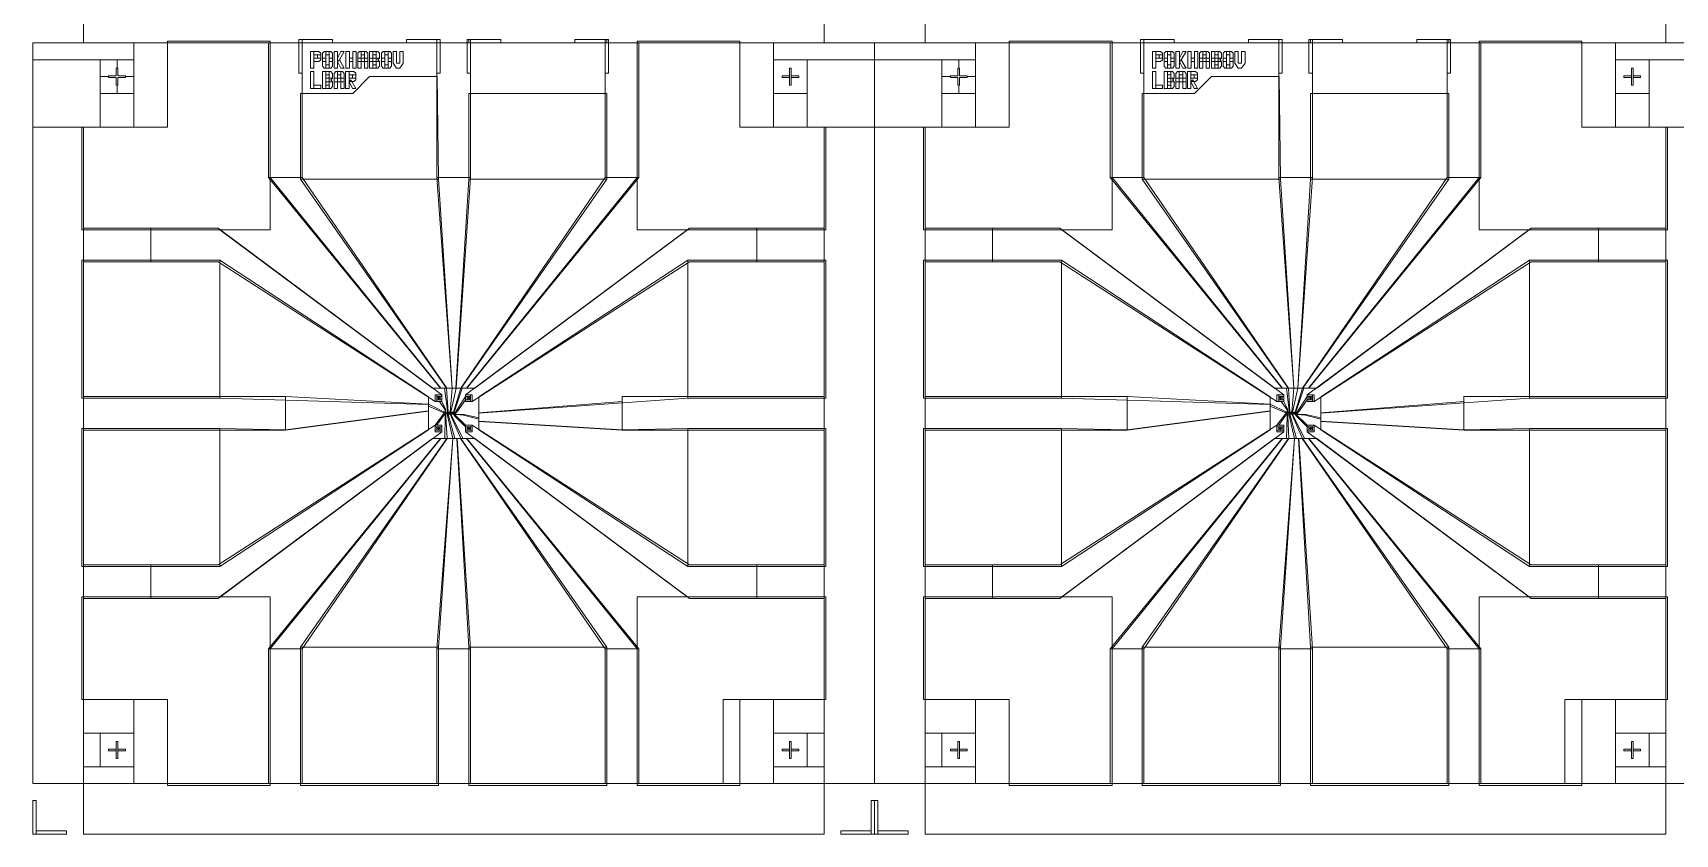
# Model space of a CAD drawing. Header units: millimetres. Extents: x -11355 to -1355, y 1102 to 18602.
# Drawn here: x -11355 to -6478, y 1102 to 3482 of the extents above; entities that cross this region are included whole.
import ezdxf

# ---------------------------------------------------------------- set-up
doc = ezdxf.new("R2010")
doc.units = ezdxf.units.MM
doc.header["$MEASUREMENT"] = 0
doc.layers.add('Etching', color=7, linetype='Continuous')
doc.layers.add('Ohmic', color=7, linetype='Continuous')
doc.layers.add('Mark', color=7, linetype='Continuous', plot=False)

msp = doc.modelspace()

# ---------------------------------------------------------------- linework, layer by layer
at = {"layer": 'Etching', "color": 242, "lineweight": 9}
for points in [[(-11205, 3451.5), (-9005, 3451.5), (-9005, 3601.5), (-11205, 3601.5), (-11205, 3451.5)], [(-8705, 3451.5), (-6505, 3451.5), (-6505, 3601.5), (-8705, 3601.5), (-8705, 3451.5)], [(-11355, 3401.5), (-11055, 3401.5), (-11055, 3451.5), (-11355, 3451.5), (-11355, 3401.5)], [(-11055, 3201.5), (-10955, 3201.5), (-10955, 3451.5), (-11055, 3451.5), (-11055, 3201.5)], [(-10655, 3051.5), (-10555, 3051.5), (-10555, 3451.5), (-10655, 3451.5), (-10655, 3051.5)], [(-10155, 3051.5), (-10055, 3051.5), (-10055, 3451.5), (-10155, 3451.5), (-10155, 3051.5)], [(-9655, 3051.5), (-9555, 3051.5), (-9555, 3451.5), (-9655, 3451.5), (-9655, 3051.5)], [(-9255, 3201.5), (-9155, 3201.5), (-9155, 3451.5), (-9255, 3451.5), (-9255, 3201.5)], [(-9155, 3401.5), (-8855, 3401.5), (-8855, 3451.5), (-9155, 3451.5), (-9155, 3401.5)], [(-8855, 3401.5), (-8555, 3401.5), (-8555, 3451.5), (-8855, 3451.5), (-8855, 3401.5)], [(-8555, 3201.5), (-8455, 3201.5), (-8455, 3451.5), (-8555, 3451.5), (-8555, 3201.5)], [(-8155, 3051.5), (-8055, 3051.5), (-8055, 3451.5), (-8155, 3451.5), (-8155, 3051.5)], [(-7655, 3051.5), (-7555, 3051.5), (-7555, 3451.5), (-7655, 3451.5), (-7655, 3051.5)], [(-7155, 3051.5), (-7055, 3051.5), (-7055, 3451.5), (-7155, 3451.5), (-7155, 3051.5)], [(-6755, 3201.5), (-6655, 3201.5), (-6655, 3451.5), (-6755, 3451.5), (-6755, 3201.5)], [(-6655, 3401.5), (-6355, 3401.5), (-6355, 3451.5), (-6655, 3451.5), (-6655, 3401.5)], [(-11355, 3201.5), (-11155, 3201.5), (-11155, 3401.5), (-11355, 3401.5), (-11355, 3201.5)], [(-9055, 3201.5), (-8855, 3201.5), (-8855, 3401.5), (-9055, 3401.5), (-9055, 3201.5)], [(-8855, 3201.5), (-8655, 3201.5), (-8655, 3401.5), (-8855, 3401.5), (-8855, 3201.5)], [(-6555, 3201.5), (-6355, 3201.5), (-6355, 3401.5), (-6555, 3401.5), (-6555, 3201.5)], [(-11155, 3201.5), (-11055, 3201.5), (-11055, 3301.5), (-11155, 3301.5), (-11155, 3201.5)], [(-9155, 3201.5), (-9055, 3201.5), (-9055, 3301.5), (-9155, 3301.5), (-9155, 3201.5)], [(-8655, 3201.5), (-8555, 3201.5), (-8555, 3301.5), (-8655, 3301.5), (-8655, 3201.5)], [(-6655, 3201.5), (-6555, 3201.5), (-6555, 3301.5), (-6655, 3301.5), (-6655, 3201.5)], [(-11355, 1251.5), (-11205, 1251.5), (-11205, 3201.5), (-11355, 3201.5), (-11355, 1251.5)], [(-9005, 1251.5), (-8855, 1251.5), (-8855, 3201.5), (-9005, 3201.5), (-9005, 1251.5)], [(-8855, 1251.5), (-8705, 1251.5), (-8705, 3201.5), (-8855, 3201.5), (-8855, 1251.5)], [(-6505, 1251.5), (-6355, 1251.5), (-6355, 3201.5), (-6505, 3201.5), (-6505, 1251.5)], [(-10144.303, 2426.332), (-10655, 3051.5), (-10555, 3051.5), (-10125.63, 2426.5), (-10144.303, 2426.332)], [(-10109.998, 2426.501), (-10155, 3051.5), (-10055, 3051.5), (-10098, 2426.501), (-10109.998, 2426.501)], [(-10065.697, 2426.332), (-9555, 3051.5), (-9655, 3051.5), (-10084.37, 2426.5), (-10065.697, 2426.332)], [(-7644.303, 2426.332), (-8155, 3051.5), (-8055, 3051.5), (-7625.63, 2426.5), (-7644.303, 2426.332)], [(-7609.998, 2426.501), (-7655, 3051.5), (-7555, 3051.5), (-7598, 2426.501), (-7609.998, 2426.501)], [(-7565.697, 2426.332), (-7055, 3051.5), (-7155, 3051.5), (-7584.37, 2426.5), (-7565.697, 2426.332)], [(-11205, 2801.5), (-11005, 2801.5), (-11005, 2901.5), (-11205, 2901.5), (-11205, 2801.5)], [(-10805, 2901.5), (-11005, 2901.5), (-11005, 2801.5), (-10805, 2801.5), (-10160, 2386.5), (-10160, 2406.5), (-10140, 2406.5), (-10805, 2901.5)], [(-9405, 2901.5), (-9205, 2901.5), (-9205, 2801.5), (-9405, 2801.5), (-10050, 2386.5), (-10050, 2406.5), (-10070, 2406.5), (-9405, 2901.5)], [(-9205, 2801.5), (-9005, 2801.5), (-9005, 2901.5), (-9205, 2901.5), (-9205, 2801.5)], [(-8705, 2801.5), (-8505, 2801.5), (-8505, 2901.5), (-8705, 2901.5), (-8705, 2801.5)], [(-8305, 2901.5), (-8505, 2901.5), (-8505, 2801.5), (-8305, 2801.5), (-7660, 2386.5), (-7660, 2406.5), (-7640, 2406.5), (-8305, 2901.5)], [(-6905, 2901.5), (-6705, 2901.5), (-6705, 2801.5), (-6905, 2801.5), (-7550, 2386.5), (-7550, 2406.5), (-7570, 2406.5), (-6905, 2901.5)], [(-6705, 2801.5), (-6505, 2801.5), (-6505, 2901.5), (-6705, 2901.5), (-6705, 2801.5)], [(-11205, 2301.5), (-10605, 2301.5), (-10605, 2401.5), (-11205, 2401.5), (-11205, 2301.5)], [(-10180, 2378.487), (-10180, 2357.929), (-10605, 2301.5), (-10605, 2401.5), (-10180, 2378.487)], [(-10160, 2386.5), (-10155, 2386.5), (-10155, 2406.5), (-10160, 2406.5), (-10160, 2386.5)], [(-10155, 2401.5), (-10140, 2401.5), (-10140, 2406.5), (-10155, 2406.5), (-10155, 2401.5)], [(-10155, 2386.5), (-10140, 2386.5), (-10140, 2391.5), (-10155, 2391.5), (-10155, 2386.5)], [(-10145, 2391.5), (-10140, 2391.5), (-10140, 2401.5), (-10145, 2401.5), (-10145, 2391.5)], [(-10125.957, 2352.997), (-10121.957, 2352.997), (-10121.957, 2354.997), (-10126, 2426.612), (-10132, 2426.442), (-10123.959, 2359.497), (-10123.959, 2354.997), (-10125.957, 2352.997)], [(-10109.998, 2426.501), (-10097.999, 2426.501), (-10114, 2354.999), (-10116.001, 2354.999), (-10109.998, 2426.501)], [(-10106, 2354.999), (-10103.998, 2354.999), (-10080, 2426.46), (-10084.37, 2426.5), (-10106, 2354.999)], [(-10070, 2391.5), (-10096, 2354.999), (-10100, 2354.999), (-10070, 2401.5), (-10070, 2391.5)], [(-10070, 2401.5), (-10055, 2401.5), (-10055, 2406.5), (-10070, 2406.5), (-10070, 2401.5)], [(-10070, 2391.5), (-10065, 2391.5), (-10065, 2401.5), (-10070, 2401.5), (-10070, 2391.5)], [(-10070, 2386.5), (-10055, 2386.5), (-10055, 2391.5), (-10070, 2391.5), (-10070, 2386.5)], [(-10055, 2386.5), (-10050, 2386.5), (-10050, 2406.5), (-10055, 2406.5), (-10055, 2386.5)], [(-9605, 2301.5), (-9005, 2301.5), (-9005, 2401.5), (-9605, 2401.5), (-9605, 2301.5)], [(-8705, 2301.5), (-8105, 2301.5), (-8105, 2401.5), (-8705, 2401.5), (-8705, 2301.5)], [(-7680, 2378.487), (-7680, 2357.929), (-8105, 2301.5), (-8105, 2401.5), (-7680, 2378.487)], [(-7660, 2386.5), (-7655, 2386.5), (-7655, 2406.5), (-7660, 2406.5), (-7660, 2386.5)], [(-7655, 2401.5), (-7640, 2401.5), (-7640, 2406.5), (-7655, 2406.5), (-7655, 2401.5)], [(-7655, 2386.5), (-7640, 2386.5), (-7640, 2391.5), (-7655, 2391.5), (-7655, 2386.5)], [(-7645, 2391.5), (-7640, 2391.5), (-7640, 2401.5), (-7645, 2401.5), (-7645, 2391.5)], [(-7625.957, 2352.997), (-7621.957, 2352.997), (-7621.957, 2354.997), (-7626, 2426.612), (-7632, 2426.442), (-7623.959, 2359.497), (-7623.959, 2354.997), (-7625.957, 2352.997)], [(-7609.998, 2426.501), (-7598, 2426.501), (-7614, 2354.999), (-7616.001, 2354.999), (-7609.998, 2426.501)], [(-7606, 2354.999), (-7603.998, 2354.999), (-7580, 2426.46), (-7584.37, 2426.5), (-7606, 2354.999)], [(-7570, 2391.5), (-7596, 2354.999), (-7600, 2354.999), (-7570, 2401.5), (-7570, 2391.5)], [(-7570, 2401.5), (-7555, 2401.5), (-7555, 2406.5), (-7570, 2406.5), (-7570, 2401.5)], [(-7570, 2391.5), (-7565, 2391.5), (-7565, 2401.5), (-7570, 2401.5), (-7570, 2391.5)], [(-7570, 2386.5), (-7555, 2386.5), (-7555, 2391.5), (-7570, 2391.5), (-7570, 2386.5)], [(-7555, 2386.5), (-7550, 2386.5), (-7550, 2406.5), (-7555, 2406.5), (-7555, 2386.5)], [(-7105, 2301.5), (-6505, 2301.5), (-6505, 2401.5), (-7105, 2401.5), (-7105, 2301.5)], [(-10180, 2372.58), (-10134, 2353), (-10131.998, 2355), (-10180, 2378.487), (-10180, 2372.58)], [(-10155.027, 2316.5), (-10160, 2316.5), (-10134, 2350.999), (-10132.001, 2348.999), (-10155.027, 2316.5)], [(-10140, 2386.5), (-10147.5, 2386.5), (-10130, 2361.465), (-10128, 2361.465), (-10140, 2386.5)], [(-10134, 2353), (-10132, 2353), (-10131.998, 2355), (-10134, 2353)], [(-10134, 2350.999), (-10132, 2350.999), (-10132.001, 2348.999), (-10134, 2350.999)], [(-10131.605, 2276.561), (-10124.63, 2276.5), (-10128, 2341.5), (-10130, 2341.5), (-10131.605, 2276.561)], [(-10130, 2355), (-10128, 2355), (-10128, 2361.465), (-10130, 2361.465), (-10130, 2355)], [(-10128, 2355), (-10130, 2354.999), (-10130, 2353), (-10128, 2353), (-10128, 2355)], [(-10130, 2349), (-10128, 2349), (-10128, 2351), (-10130, 2351), (-10130, 2349)], [(-10130, 2344.5), (-10128, 2344.5), (-10128, 2349), (-10130, 2349), (-10130, 2344.5)], [(-10130, 2341.5), (-10128, 2341.5), (-10128, 2344.5), (-10130, 2344.5), (-10130, 2341.5)], [(-10126, 2351), (-10122, 2351), (-10122, 2349), (-10102, 2276.501), (-10108, 2276.501), (-10124.002, 2344.5), (-10124.002, 2349), (-10126, 2351)], [(-10120, 2353), (-10118, 2353), (-10118.003, 2354.999), (-10120, 2353)], [(-10120, 2351), (-10118, 2351), (-10118, 2349), (-10118.003, 2349), (-10120, 2351)], [(-10118.003, 2353), (-10114, 2353), (-10114, 2354.999), (-10118.003, 2354.999), (-10118.003, 2353)], [(-10118.003, 2349), (-10114, 2349), (-10114, 2350.999), (-10118.003, 2350.999), (-10118.003, 2349)], [(-10116.001, 2349), (-10084.37, 2276.5), (-10078, 2276.563), (-10113.999, 2349), (-10116.001, 2349)], [(-10109.998, 2354.999), (-10104, 2354.999), (-10104.001, 2353), (-10111.998, 2353), (-10109.998, 2354.999)], [(-10111.998, 2351), (-10109.998, 2351), (-10109.998, 2349), (-10110, 2349), (-10111.998, 2351)], [(-10110, 2351), (-10104, 2351), (-10104, 2349), (-10110, 2349), (-10110, 2351)], [(-10070, 2311.5), (-10104.001, 2344.5), (-10105.997, 2349), (-10103.997, 2349), (-10070, 2316.5), (-10070, 2311.5)], [(-10102, 2353), (-10100, 2353), (-10096, 2354.999), (-10100, 2354.999), (-10102, 2353)], [(-10097.334, 2349), (-10098, 2348), (-10102, 2351), (-10100, 2351), (-10097.334, 2349)], [(-10076, 2346), (-10098, 2348), (-10097.334, 2349), (-10074, 2348), (-10076, 2346)], [(-10030.001, 2333.615), (-10076, 2346), (-10074, 2348), (-10030.001, 2338.5), (-10030.001, 2333.615)], [(-10030.001, 2353), (-10030, 2326.681), (-9605, 2301.5), (-9605, 2386.121), (-10030.001, 2353)], [(-7680, 2372.58), (-7634, 2353), (-7631.998, 2355), (-7680, 2378.487), (-7680, 2372.58)], [(-7655.027, 2316.5), (-7660, 2316.5), (-7634, 2350.999), (-7632.001, 2348.999), (-7655.027, 2316.5)], [(-7640, 2386.5), (-7647.5, 2386.5), (-7630, 2361.465), (-7628, 2361.465), (-7640, 2386.5)], [(-7634, 2353), (-7632, 2353), (-7631.998, 2355), (-7634, 2353)], [(-7634, 2350.999), (-7632, 2350.999), (-7632.001, 2348.999), (-7634, 2350.999)], [(-7631.605, 2276.561), (-7624.63, 2276.5), (-7628, 2341.5), (-7630, 2341.5), (-7631.605, 2276.561)], [(-7630, 2355), (-7628, 2355), (-7628, 2361.465), (-7630, 2361.465), (-7630, 2355)], [(-7628, 2355), (-7630, 2354.999), (-7630, 2353), (-7628, 2353), (-7628, 2355)], [(-7630, 2349), (-7628, 2349), (-7628, 2351), (-7630, 2351), (-7630, 2349)], [(-7630, 2344.5), (-7628, 2344.5), (-7628, 2349), (-7630, 2349), (-7630, 2344.5)], [(-7630, 2341.5), (-7628, 2341.5), (-7628, 2344.5), (-7630, 2344.5), (-7630, 2341.5)], [(-7626, 2351), (-7622, 2351), (-7622, 2349), (-7602, 2276.501), (-7608, 2276.501), (-7624.002, 2344.5), (-7624.002, 2349), (-7626, 2351)], [(-7620, 2353), (-7618, 2353), (-7618.003, 2354.999), (-7620, 2353)], [(-7620, 2351), (-7618, 2351), (-7618, 2349), (-7618.003, 2349), (-7620, 2351)], [(-7618.003, 2353), (-7614, 2353), (-7614, 2354.999), (-7618.003, 2354.999), (-7618.003, 2353)], [(-7618.003, 2349), (-7614, 2349), (-7614, 2350.999), (-7618.003, 2350.999), (-7618.003, 2349)], [(-7616.001, 2349), (-7584.37, 2276.5), (-7578, 2276.563), (-7613.999, 2349), (-7616.001, 2349)], [(-7609.998, 2354.999), (-7604, 2354.999), (-7604.001, 2353), (-7611.998, 2353), (-7609.998, 2354.999)], [(-7611.998, 2351), (-7609.998, 2351), (-7609.998, 2349), (-7610, 2349), (-7611.998, 2351)], [(-7610, 2351), (-7604, 2351), (-7604, 2349), (-7610, 2349), (-7610, 2351)], [(-7570, 2311.5), (-7604.001, 2344.5), (-7605.997, 2349), (-7603.997, 2349), (-7570, 2316.5), (-7570, 2311.5)], [(-7602, 2353), (-7600, 2353), (-7596, 2354.999), (-7600, 2354.999), (-7602, 2353)], [(-7597.334, 2349), (-7598, 2348), (-7602, 2351), (-7600, 2351), (-7597.334, 2349)], [(-7576, 2346), (-7598, 2348), (-7597.334, 2349), (-7574, 2348), (-7576, 2346)], [(-7530.001, 2333.615), (-7576, 2346), (-7574, 2348), (-7530.001, 2338.5), (-7530.001, 2333.615)], [(-7530.001, 2353), (-7530, 2326.681), (-7105, 2301.5), (-7105, 2386.121), (-7530.001, 2353)], [(-10805, 1801.5), (-11005, 1801.5), (-11005, 1901.5), (-10805, 1901.5), (-10160, 2316.5), (-10160, 2296.5), (-10140, 2296.5), (-10805, 1801.5)], [(-10160, 2311.5), (-10140, 2311.5), (-10140, 2316.5), (-10160, 2316.5), (-10160, 2311.5)], [(-10160, 2301.5), (-10155, 2301.5), (-10155, 2311.5), (-10160, 2311.5), (-10160, 2301.5)], [(-10160, 2296.5), (-10140, 2296.5), (-10140, 2301.5), (-10160, 2301.5), (-10160, 2296.5)], [(-10145, 2301.5), (-10140, 2301.5), (-10140, 2311.5), (-10145, 2311.5), (-10145, 2301.5)], [(-10070, 2311.5), (-10050, 2311.5), (-10050, 2316.5), (-10070, 2316.5), (-10070, 2311.5)], [(-9405, 1801.5), (-9205, 1801.5), (-9205, 1901.5), (-9405, 1901.5), (-10050, 2316.5), (-10050, 2296.5), (-10070, 2296.5), (-9405, 1801.5)], [(-10070, 2301.5), (-10065, 2301.5), (-10065, 2311.5), (-10070, 2311.5), (-10070, 2301.5)], [(-10070, 2296.5), (-10050, 2296.5), (-10050, 2301.5), (-10070, 2301.5), (-10070, 2296.5)], [(-10055, 2301.5), (-10050, 2301.5), (-10050, 2311.5), (-10055, 2311.5), (-10055, 2301.5)], [(-8305, 1801.5), (-8505, 1801.5), (-8505, 1901.5), (-8305, 1901.5), (-7660, 2316.5), (-7660, 2296.5), (-7640, 2296.5), (-8305, 1801.5)], [(-7660, 2311.5), (-7640, 2311.5), (-7640, 2316.5), (-7660, 2316.5), (-7660, 2311.5)], [(-7660, 2301.5), (-7655, 2301.5), (-7655, 2311.5), (-7660, 2311.5), (-7660, 2301.5)], [(-7660, 2296.5), (-7640, 2296.5), (-7640, 2301.5), (-7660, 2301.5), (-7660, 2296.5)], [(-7645, 2301.5), (-7640, 2301.5), (-7640, 2311.5), (-7645, 2311.5), (-7645, 2301.5)], [(-7570, 2311.5), (-7550, 2311.5), (-7550, 2316.5), (-7570, 2316.5), (-7570, 2311.5)], [(-6905, 1801.5), (-6705, 1801.5), (-6705, 1901.5), (-6905, 1901.5), (-7550, 2316.5), (-7550, 2296.5), (-7570, 2296.5), (-6905, 1801.5)], [(-7570, 2301.5), (-7565, 2301.5), (-7565, 2311.5), (-7570, 2311.5), (-7570, 2301.5)], [(-7570, 2296.5), (-7550, 2296.5), (-7550, 2301.5), (-7570, 2301.5), (-7570, 2296.5)], [(-7555, 2301.5), (-7550, 2301.5), (-7550, 2311.5), (-7555, 2311.5), (-7555, 2301.5)], [(-10144.303, 2276.668), (-10655, 1651.5), (-10555, 1651.5), (-10124.63, 2276.5), (-10144.303, 2276.668)], [(-10108, 2276.501), (-10155, 1651.5), (-10055, 1651.5), (-10095, 2276.501), (-10108, 2276.501)], [(-10065.697, 2276.668), (-9555, 1651.5), (-9655, 1651.5), (-10085.37, 2276.5), (-10065.697, 2276.668)], [(-7644.303, 2276.668), (-8155, 1651.5), (-8055, 1651.5), (-7624.63, 2276.5), (-7644.303, 2276.668)], [(-7608, 2276.501), (-7655, 1651.5), (-7555, 1651.5), (-7595, 2276.501), (-7608, 2276.501)], [(-7565.697, 2276.668), (-7055, 1651.5), (-7155, 1651.5), (-7585.37, 2276.5), (-7565.697, 2276.668)], [(-11205, 1801.5), (-11005, 1801.5), (-11005, 1901.5), (-11205, 1901.5), (-11205, 1801.5)], [(-9205, 1801.5), (-9005, 1801.5), (-9005, 1901.5), (-9205, 1901.5), (-9205, 1801.5)], [(-8705, 1801.5), (-8505, 1801.5), (-8505, 1901.5), (-8705, 1901.5), (-8705, 1801.5)], [(-6705, 1801.5), (-6505, 1801.5), (-6505, 1901.5), (-6705, 1901.5), (-6705, 1801.5)], [(-10655, 1251.5), (-10555, 1251.5), (-10555, 1651.5), (-10655, 1651.5), (-10655, 1251.5)], [(-10155, 1251.5), (-10055, 1251.5), (-10055, 1651.5), (-10155, 1651.5), (-10155, 1251.5)], [(-9655, 1251.5), (-9555, 1251.5), (-9555, 1651.5), (-9655, 1651.5), (-9655, 1251.5)], [(-8155, 1251.5), (-8055, 1251.5), (-8055, 1651.5), (-8155, 1651.5), (-8155, 1251.5)], [(-7655, 1251.5), (-7555, 1251.5), (-7555, 1651.5), (-7655, 1651.5), (-7655, 1251.5)], [(-7155, 1251.5), (-7055, 1251.5), (-7055, 1651.5), (-7155, 1651.5), (-7155, 1251.5)], [(-11205, 1401.5), (-11055, 1401.5), (-11055, 1501.5), (-11205, 1501.5), (-11205, 1401.5)], [(-11055, 1251.5), (-10955, 1251.5), (-10955, 1501.5), (-11055, 1501.5), (-11055, 1251.5)], [(-9305, 1251.5), (-9155, 1251.5), (-9155, 1501.5), (-9305, 1501.5), (-9305, 1251.5)], [(-9155, 1401.5), (-9005, 1401.5), (-9005, 1501.5), (-9155, 1501.5), (-9155, 1401.5)], [(-8705, 1401.5), (-8555, 1401.5), (-8555, 1501.5), (-8705, 1501.5), (-8705, 1401.5)], [(-8555, 1251.5), (-8455, 1251.5), (-8455, 1501.5), (-8555, 1501.5), (-8555, 1251.5)], [(-6805, 1251.5), (-6655, 1251.5), (-6655, 1501.5), (-6805, 1501.5), (-6805, 1251.5)], [(-6655, 1401.5), (-6505, 1401.5), (-6505, 1501.5), (-6655, 1501.5), (-6655, 1401.5)], [(-11205, 1301.5), (-11155, 1301.5), (-11155, 1401.5), (-11205, 1401.5), (-11205, 1301.5)], [(-9055, 1301.5), (-9005, 1301.5), (-9005, 1401.5), (-9055, 1401.5), (-9055, 1301.5)], [(-8705, 1301.5), (-8655, 1301.5), (-8655, 1401.5), (-8705, 1401.5), (-8705, 1301.5)], [(-6555, 1301.5), (-6505, 1301.5), (-6505, 1401.5), (-6555, 1401.5), (-6555, 1301.5)], [(-11205, 1251.5), (-11055, 1251.5), (-11055, 1301.5), (-11205, 1301.5), (-11205, 1251.5)], [(-9155, 1251.5), (-9005, 1251.5), (-9005, 1301.5), (-9155, 1301.5), (-9155, 1251.5)], [(-8705, 1251.5), (-8555, 1251.5), (-8555, 1301.5), (-8705, 1301.5), (-8705, 1251.5)], [(-6655, 1251.5), (-6505, 1251.5), (-6505, 1301.5), (-6655, 1301.5), (-6655, 1251.5)], [(-11205, 1101.5), (-9005, 1101.5), (-9005, 1251.5), (-11205, 1251.5), (-11205, 1101.5)], [(-8705, 1101.5), (-6505, 1101.5), (-6505, 1251.5), (-8705, 1251.5), (-8705, 1101.5)]]:
    msp.add_lwpolyline(points, dxfattribs=at)
at = {"layer": 'Mark', "color": 250, "lineweight": 9}
for points in [[(-11155, 3401.5), (-11105, 3401.5), (-11105, 3376.5), (-11107.5, 3376.5), (-11107.5, 3354), (-11130, 3354), (-11130, 3351.5), (-11155, 3351.5), (-11155, 3401.5)], [(-11055, 3401.5), (-11105, 3401.5), (-11105, 3376.5), (-11102.5, 3376.5), (-11102.5, 3354), (-11080, 3354), (-11080, 3351.5), (-11055, 3351.5), (-11055, 3401.5)], [(-8655, 3401.5), (-8605, 3401.5), (-8605, 3376.5), (-8607.5, 3376.5), (-8607.5, 3354), (-8630, 3354), (-8630, 3351.5), (-8655, 3351.5), (-8655, 3401.5)], [(-8555, 3401.5), (-8605, 3401.5), (-8605, 3376.5), (-8602.5, 3376.5), (-8602.5, 3354), (-8580, 3354), (-8580, 3351.5), (-8555, 3351.5), (-8555, 3401.5)], [(-11155, 3301.5), (-11105, 3301.5), (-11105, 3326.5), (-11107.5, 3326.5), (-11107.5, 3349), (-11130, 3349), (-11130, 3351.5), (-11155, 3351.5), (-11155, 3301.5)], [(-11055, 3301.5), (-11105, 3301.5), (-11105, 3326.5), (-11102.5, 3326.5), (-11102.5, 3349), (-11080, 3349), (-11080, 3351.5), (-11055, 3351.5), (-11055, 3301.5)], [(-8655, 3301.5), (-8605, 3301.5), (-8605, 3326.5), (-8607.5, 3326.5), (-8607.5, 3349), (-8630, 3349), (-8630, 3351.5), (-8655, 3351.5), (-8655, 3301.5)], [(-8555, 3301.5), (-8605, 3301.5), (-8605, 3326.5), (-8602.5, 3326.5), (-8602.5, 3349), (-8580, 3349), (-8580, 3351.5), (-8555, 3351.5), (-8555, 3301.5)]]:
    msp.add_lwpolyline(points, dxfattribs=at)
at = {"layer": 'Ohmic', "color": 114, "lineweight": 9}
for points in [[(-11210, 2896.5), (-10650, 2896.5), (-10650, 3456.5), (-10955, 3456.5), (-10955, 3201.5), (-11210, 3201.5), (-11210, 2896.5)], [(-10565, 3361.5), (-10555, 3361.5), (-10555, 3461.5), (-10565, 3461.5), (-10565, 3361.5)], [(-10465, 3451.5), (-10465, 3461.5), (-10555, 3461.5), (-10555, 3451.5), (-10465, 3451.5)], [(-10530, 3376.484), (-10520, 3376.484), (-10520, 3426.484), (-10530, 3426.484), (-10530, 3376.484)], [(-10520, 3426.484), (-10520, 3416.484), (-10500, 3416.484), (-10500, 3421.468), (-10505.597, 3426.484), (-10520, 3426.484)], [(-10510, 3406.484), (-10510, 3416.484), (-10500, 3416.484), (-10500, 3406.484), (-10510, 3406.484)], [(-10495, 3406.5), (-10485, 3406.5), (-10485, 3426.5), (-10489.984, 3426.5), (-10495, 3420.903), (-10495, 3406.5)], [(-10485, 3416.5), (-10475, 3416.5), (-10475, 3426.5), (-10485, 3426.5), (-10485, 3416.5)], [(-10465, 3406.5), (-10475, 3406.5), (-10475, 3426.5), (-10470.016, 3426.5), (-10465, 3420.903), (-10465, 3406.5)], [(-10460, 3376.484), (-10450, 3376.484), (-10450, 3426.484), (-10460, 3426.484), (-10460, 3376.484)], [(-10450, 3406.484), (-10440, 3426.484), (-10430, 3426.484), (-10444.433, 3401.484), (-10450, 3396.484), (-10450, 3406.484)], [(-10425, 3376.484), (-10415, 3376.484), (-10415, 3426.484), (-10425, 3426.484), (-10425, 3376.484)], [(-10405, 3376.484), (-10395, 3376.484), (-10395, 3426.484), (-10405, 3426.484), (-10405, 3376.484)], [(-10390, 3406.484), (-10380, 3406.484), (-10380, 3426.484), (-10384.984, 3426.484), (-10390, 3420.887), (-10390, 3406.484)], [(-10380, 3416.484), (-10370, 3416.484), (-10370, 3426.484), (-10380, 3426.484), (-10380, 3416.484)], [(-10360, 3406.484), (-10370, 3406.484), (-10370, 3426.484), (-10365.016, 3426.484), (-10360, 3420.887), (-10360, 3406.484)], [(-10355, 3406.484), (-10345, 3406.484), (-10345, 3426.484), (-10355, 3426.484), (-10355, 3406.484)], [(-10345, 3416.484), (-10335, 3416.484), (-10335, 3426.484), (-10345, 3426.484), (-10345, 3416.484)], [(-10325, 3406.484), (-10335, 3406.484), (-10335, 3426.484), (-10330.016, 3426.484), (-10325, 3420.887), (-10325, 3406.484)], [(-10320, 3406.484), (-10310, 3406.484), (-10310, 3426.484), (-10314.984, 3426.484), (-10320, 3420.887), (-10320, 3406.484)], [(-10310, 3416.484), (-10300, 3416.484), (-10300, 3426.484), (-10310, 3426.484), (-10310, 3416.484)], [(-10290, 3406.484), (-10300, 3406.484), (-10300, 3426.484), (-10295.016, 3426.484), (-10290, 3420.887), (-10290, 3406.484)], [(-10265, 3376.484), (-10275, 3376.484), (-10285, 3391.389), (-10285, 3426.484), (-10275, 3426.484), (-10275, 3391.389), (-10265, 3391.389), (-10265, 3426.484), (-10255, 3426.484), (-10255, 3391.389), (-10265, 3376.484)], [(-10245, 3451.5), (-10245, 3461.5), (-10155, 3461.5), (-10155, 3451.5), (-10245, 3451.5)], [(-10155, 3361.5), (-10145, 3361.5), (-10145, 3461.5), (-10155, 3461.5), (-10155, 3361.5)], [(-10065, 3361.5), (-10055, 3361.5), (-10055, 3461.5), (-10065, 3461.5), (-10065, 3361.5)], [(-9965, 3451.5), (-9965, 3461.5), (-10060, 3461.5), (-10060, 3451.5), (-9965, 3451.5)], [(-9745, 3451.5), (-9745, 3461.5), (-9650, 3461.5), (-9650, 3451.5), (-9745, 3451.5)], [(-9655, 3361.5), (-9645, 3361.5), (-9645, 3461.5), (-9655, 3461.5), (-9655, 3361.5)], [(-9000, 2896.5), (-9560, 2896.5), (-9560, 3456.5), (-9255, 3456.5), (-9255, 3201.5), (-9000, 3201.5), (-9000, 2896.5)], [(-8710, 2896.5), (-8150, 2896.5), (-8150, 3456.5), (-8455, 3456.5), (-8455, 3201.5), (-8710, 3201.5), (-8710, 2896.5)], [(-8065, 3361.5), (-8055, 3361.5), (-8055, 3461.5), (-8065, 3461.5), (-8065, 3361.5)], [(-7965, 3451.5), (-7965, 3461.5), (-8055, 3461.5), (-8055, 3451.5), (-7965, 3451.5)], [(-8030, 3376.484), (-8020, 3376.484), (-8020, 3426.484), (-8030, 3426.484), (-8030, 3376.484)], [(-8020, 3426.484), (-8020, 3416.484), (-8000, 3416.484), (-8000, 3421.468), (-8005.597, 3426.484), (-8020, 3426.484)], [(-8010, 3406.484), (-8010, 3416.484), (-8000, 3416.484), (-8000, 3406.484), (-8010, 3406.484)], [(-7995, 3406.5), (-7985, 3406.5), (-7985, 3426.5), (-7989.984, 3426.5), (-7995, 3420.903), (-7995, 3406.5)], [(-7985, 3416.5), (-7975, 3416.5), (-7975, 3426.5), (-7985, 3426.5), (-7985, 3416.5)], [(-7965, 3406.5), (-7975, 3406.5), (-7975, 3426.5), (-7970.016, 3426.5), (-7965, 3420.903), (-7965, 3406.5)], [(-7960, 3376.484), (-7950, 3376.484), (-7950, 3426.484), (-7960, 3426.484), (-7960, 3376.484)], [(-7950, 3406.484), (-7940, 3426.484), (-7930, 3426.484), (-7944.433, 3401.484), (-7950, 3396.484), (-7950, 3406.484)], [(-7925, 3376.484), (-7915, 3376.484), (-7915, 3426.484), (-7925, 3426.484), (-7925, 3376.484)], [(-7905, 3376.484), (-7895, 3376.484), (-7895, 3426.484), (-7905, 3426.484), (-7905, 3376.484)], [(-7890, 3406.484), (-7880, 3406.484), (-7880, 3426.484), (-7884.984, 3426.484), (-7890, 3420.887), (-7890, 3406.484)], [(-7880, 3416.484), (-7870, 3416.484), (-7870, 3426.484), (-7880, 3426.484), (-7880, 3416.484)], [(-7860, 3406.484), (-7870, 3406.484), (-7870, 3426.484), (-7865.016, 3426.484), (-7860, 3420.887), (-7860, 3406.484)], [(-7855, 3406.484), (-7845, 3406.484), (-7845, 3426.484), (-7855, 3426.484), (-7855, 3406.484)], [(-7845, 3416.484), (-7835, 3416.484), (-7835, 3426.484), (-7845, 3426.484), (-7845, 3416.484)], [(-7825, 3406.484), (-7835, 3406.484), (-7835, 3426.484), (-7830.016, 3426.484), (-7825, 3420.887), (-7825, 3406.484)], [(-7820, 3406.484), (-7810, 3406.484), (-7810, 3426.484), (-7814.984, 3426.484), (-7820, 3420.887), (-7820, 3406.484)], [(-7810, 3416.484), (-7800, 3416.484), (-7800, 3426.484), (-7810, 3426.484), (-7810, 3416.484)], [(-7790, 3406.484), (-7800, 3406.484), (-7800, 3426.484), (-7795.016, 3426.484), (-7790, 3420.887), (-7790, 3406.484)], [(-7765, 3376.484), (-7775, 3376.484), (-7785, 3391.389), (-7785, 3426.484), (-7775, 3426.484), (-7775, 3391.389), (-7765, 3391.389), (-7765, 3426.484), (-7755, 3426.484), (-7755, 3391.389), (-7765, 3376.484)], [(-7745, 3451.5), (-7745, 3461.5), (-7655, 3461.5), (-7655, 3451.5), (-7745, 3451.5)], [(-7655, 3361.5), (-7645, 3361.5), (-7645, 3461.5), (-7655, 3461.5), (-7655, 3361.5)], [(-7565, 3361.5), (-7555, 3361.5), (-7555, 3461.5), (-7565, 3461.5), (-7565, 3361.5)], [(-7465, 3451.5), (-7465, 3461.5), (-7560, 3461.5), (-7560, 3451.5), (-7465, 3451.5)], [(-7245, 3451.5), (-7245, 3461.5), (-7150, 3461.5), (-7150, 3451.5), (-7245, 3451.5)], [(-7155, 3361.5), (-7145, 3361.5), (-7145, 3461.5), (-7155, 3461.5), (-7155, 3361.5)], [(-6500, 2896.5), (-7060, 2896.5), (-7060, 3456.5), (-6755, 3456.5), (-6755, 3201.5), (-6500, 3201.5), (-6500, 2896.5)], [(-10530, 3316.484), (-10520, 3316.484), (-10520, 3366.484), (-10530, 3366.484), (-10530, 3316.484)], [(-10520, 3396.484), (-10520, 3406.484), (-10500, 3406.484), (-10500, 3401.5), (-10505.597, 3396.484), (-10520, 3396.484)], [(-10495, 3396.5), (-10485, 3396.5), (-10485, 3406.5), (-10495, 3406.5), (-10495, 3396.5)], [(-10495, 3396.5), (-10485, 3396.5), (-10485, 3376.5), (-10489.984, 3376.5), (-10495, 3382.097), (-10495, 3396.5)], [(-10495, 3316.484), (-10485, 3316.484), (-10485, 3366.484), (-10495, 3366.484), (-10495, 3316.484)], [(-10485, 3376.5), (-10475, 3376.5), (-10475, 3386.5), (-10485, 3386.5), (-10485, 3376.5)], [(-10485, 3356.484), (-10475, 3356.484), (-10475, 3366.484), (-10485, 3366.484), (-10485, 3356.484)], [(-10475, 3396.5), (-10465, 3396.5), (-10465, 3406.5), (-10475, 3406.5), (-10475, 3396.5)], [(-10465, 3396.5), (-10475, 3396.5), (-10475, 3376.5), (-10470.016, 3376.5), (-10465, 3382.097), (-10465, 3396.5)], [(-10465, 3346.484), (-10475, 3346.484), (-10475, 3366.484), (-10470.016, 3366.484), (-10465, 3360.887), (-10465, 3346.484)], [(-10460.107, 3346.4), (-10450.107, 3346.4), (-10450.107, 3366.4), (-10455.091, 3366.4), (-10460.107, 3360.803), (-10460.107, 3346.4)], [(-10450.107, 3356.4), (-10440.107, 3356.4), (-10440.107, 3366.4), (-10450.107, 3366.4), (-10450.107, 3356.4)], [(-10450, 3396.484), (-10440, 3376.484), (-10430, 3376.484), (-10444.433, 3401.484), (-10450, 3396.484)], [(-10430.107, 3346.4), (-10440.107, 3346.4), (-10440.107, 3366.4), (-10435.123, 3366.4), (-10430.107, 3360.803), (-10430.107, 3346.4)], [(-10426.002, 3316.5), (-10416.002, 3316.5), (-10416.002, 3366.5), (-10426.002, 3366.5), (-10426.002, 3316.5)], [(-10416.002, 3366.5), (-10416.002, 3356.5), (-10396.002, 3356.5), (-10396.002, 3361.484), (-10401.599, 3366.5), (-10416.002, 3366.5)], [(-10415, 3396.484), (-10405, 3396.484), (-10405, 3406.484), (-10415, 3406.484), (-10415, 3396.484)], [(-10390, 3396.484), (-10380, 3396.484), (-10380, 3406.484), (-10390, 3406.484), (-10390, 3396.484)], [(-10390, 3396.484), (-10380, 3396.484), (-10380, 3376.484), (-10390, 3376.484), (-10390, 3396.484)], [(-10380, 3396.484), (-10370, 3396.484), (-10370, 3406.484), (-10380, 3406.484), (-10380, 3396.484)], [(-10370, 3396.484), (-10360, 3396.484), (-10360, 3406.484), (-10370, 3406.484), (-10370, 3396.484)], [(-10360, 3396.484), (-10370, 3396.484), (-10370, 3376.484), (-10360, 3376.484), (-10360, 3396.484)], [(-10355, 3396.484), (-10345, 3396.484), (-10345, 3406.484), (-10355, 3406.484), (-10355, 3396.484)], [(-10355, 3396.484), (-10345, 3396.484), (-10345, 3376.484), (-10355, 3376.484), (-10355, 3396.484)], [(-10345, 3396.484), (-10335, 3396.484), (-10335, 3406.484), (-10345, 3406.484), (-10345, 3396.484)], [(-10345, 3376.484), (-10335, 3376.484), (-10335, 3386.484), (-10345, 3386.484), (-10345, 3376.484)], [(-10335, 3406.484), (-10325, 3406.484), (-10330, 3402.19), (-10325, 3396.484), (-10335, 3396.484), (-10335, 3406.484)], [(-10325, 3396.484), (-10335, 3396.484), (-10335, 3376.484), (-10330.016, 3376.484), (-10325, 3382.081), (-10325, 3396.484)], [(-10320, 3396.484), (-10310, 3396.484), (-10310, 3406.484), (-10320, 3406.484), (-10320, 3396.484)], [(-10320, 3396.484), (-10310, 3396.484), (-10310, 3376.484), (-10314.984, 3376.484), (-10320, 3382.081), (-10320, 3396.484)], [(-10310, 3376.484), (-10300, 3376.484), (-10300, 3386.484), (-10310, 3386.484), (-10310, 3376.484)], [(-10300, 3396.484), (-10290, 3396.484), (-10290, 3406.484), (-10300, 3406.484), (-10300, 3396.484)], [(-10290, 3396.484), (-10300, 3396.484), (-10300, 3376.484), (-10295.016, 3376.484), (-10290, 3382.081), (-10290, 3396.484)], [(-9107.5, 3326.5), (-9102.5, 3326.5), (-9102.5, 3376.5), (-9107.5, 3376.5), (-9107.5, 3326.5)], [(-8030, 3316.484), (-8020, 3316.484), (-8020, 3366.484), (-8030, 3366.484), (-8030, 3316.484)], [(-8020, 3396.484), (-8020, 3406.484), (-8000, 3406.484), (-8000, 3401.5), (-8005.597, 3396.484), (-8020, 3396.484)], [(-7995, 3396.5), (-7985, 3396.5), (-7985, 3406.5), (-7995, 3406.5), (-7995, 3396.5)], [(-7995, 3396.5), (-7985, 3396.5), (-7985, 3376.5), (-7989.984, 3376.5), (-7995, 3382.097), (-7995, 3396.5)], [(-7995, 3316.484), (-7985, 3316.484), (-7985, 3366.484), (-7995, 3366.484), (-7995, 3316.484)], [(-7985, 3376.5), (-7975, 3376.5), (-7975, 3386.5), (-7985, 3386.5), (-7985, 3376.5)], [(-7985, 3356.484), (-7975, 3356.484), (-7975, 3366.484), (-7985, 3366.484), (-7985, 3356.484)], [(-7975, 3396.5), (-7965, 3396.5), (-7965, 3406.5), (-7975, 3406.5), (-7975, 3396.5)], [(-7965, 3396.5), (-7975, 3396.5), (-7975, 3376.5), (-7970.016, 3376.5), (-7965, 3382.097), (-7965, 3396.5)], [(-7965, 3346.484), (-7975, 3346.484), (-7975, 3366.484), (-7970.016, 3366.484), (-7965, 3360.887), (-7965, 3346.484)], [(-7960.107, 3346.4), (-7950.107, 3346.4), (-7950.107, 3366.4), (-7955.091, 3366.4), (-7960.107, 3360.803), (-7960.107, 3346.4)], [(-7950.107, 3356.4), (-7940.107, 3356.4), (-7940.107, 3366.4), (-7950.107, 3366.4), (-7950.107, 3356.4)], [(-7950, 3396.484), (-7940, 3376.484), (-7930, 3376.484), (-7944.433, 3401.484), (-7950, 3396.484)], [(-7930.107, 3346.4), (-7940.107, 3346.4), (-7940.107, 3366.4), (-7935.123, 3366.4), (-7930.107, 3360.803), (-7930.107, 3346.4)], [(-7926.002, 3316.5), (-7916.002, 3316.5), (-7916.002, 3366.5), (-7926.002, 3366.5), (-7926.002, 3316.5)], [(-7916.002, 3366.5), (-7916.002, 3356.5), (-7896.002, 3356.5), (-7896.002, 3361.484), (-7901.599, 3366.5), (-7916.002, 3366.5)], [(-7915, 3396.484), (-7905, 3396.484), (-7905, 3406.484), (-7915, 3406.484), (-7915, 3396.484)], [(-7890, 3396.484), (-7880, 3396.484), (-7880, 3406.484), (-7890, 3406.484), (-7890, 3396.484)], [(-7890, 3396.484), (-7880, 3396.484), (-7880, 3376.484), (-7890, 3376.484), (-7890, 3396.484)], [(-7880, 3396.484), (-7870, 3396.484), (-7870, 3406.484), (-7880, 3406.484), (-7880, 3396.484)], [(-7870, 3396.484), (-7860, 3396.484), (-7860, 3406.484), (-7870, 3406.484), (-7870, 3396.484)], [(-7860, 3396.484), (-7870, 3396.484), (-7870, 3376.484), (-7860, 3376.484), (-7860, 3396.484)], [(-7855, 3396.484), (-7845, 3396.484), (-7845, 3406.484), (-7855, 3406.484), (-7855, 3396.484)], [(-7855, 3396.484), (-7845, 3396.484), (-7845, 3376.484), (-7855, 3376.484), (-7855, 3396.484)], [(-7845, 3396.484), (-7835, 3396.484), (-7835, 3406.484), (-7845, 3406.484), (-7845, 3396.484)], [(-7845, 3376.484), (-7835, 3376.484), (-7835, 3386.484), (-7845, 3386.484), (-7845, 3376.484)], [(-7835, 3406.484), (-7825, 3406.484), (-7830, 3402.19), (-7825, 3396.484), (-7835, 3396.484), (-7835, 3406.484)], [(-7825, 3396.484), (-7835, 3396.484), (-7835, 3376.484), (-7830.016, 3376.484), (-7825, 3382.081), (-7825, 3396.484)], [(-7820, 3396.484), (-7810, 3396.484), (-7810, 3406.484), (-7820, 3406.484), (-7820, 3396.484)], [(-7820, 3396.484), (-7810, 3396.484), (-7810, 3376.484), (-7814.984, 3376.484), (-7820, 3382.081), (-7820, 3396.484)], [(-7810, 3376.484), (-7800, 3376.484), (-7800, 3386.484), (-7810, 3386.484), (-7810, 3376.484)], [(-7800, 3396.484), (-7790, 3396.484), (-7790, 3406.484), (-7800, 3406.484), (-7800, 3396.484)], [(-7790, 3396.484), (-7800, 3396.484), (-7800, 3376.484), (-7795.016, 3376.484), (-7790, 3382.081), (-7790, 3396.484)], [(-6607.5, 3326.5), (-6602.5, 3326.5), (-6602.5, 3376.5), (-6607.5, 3376.5), (-6607.5, 3326.5)], [(-10560, 3046.5), (-10150, 3046.5), (-10154, 3351.5), (-10355, 3351.5), (-10405, 3301.5), (-10560, 3301.5), (-10560, 3046.5)], [(-10520, 3316.484), (-10500, 3316.484), (-10500, 3326.484), (-10520, 3326.484), (-10520, 3316.484)], [(-10485, 3336.484), (-10475, 3336.484), (-10475, 3346.484), (-10485, 3346.484), (-10485, 3336.484)], [(-10485, 3316.484), (-10475, 3316.484), (-10475, 3326.484), (-10485, 3326.484), (-10485, 3316.484)], [(-10475, 3346.484), (-10465, 3346.484), (-10470, 3342.19), (-10465, 3336.484), (-10475, 3336.484), (-10475, 3346.484)], [(-10465, 3336.484), (-10475, 3336.484), (-10475, 3316.484), (-10470.016, 3316.484), (-10465, 3322.081), (-10465, 3336.484)], [(-10460.107, 3336.4), (-10450.107, 3336.4), (-10450.107, 3346.4), (-10460.107, 3346.4), (-10460.107, 3336.4)], [(-10460.107, 3336.4), (-10450.107, 3336.4), (-10450.107, 3316.4), (-10460.107, 3316.4), (-10460.107, 3336.4)], [(-10450.107, 3336.4), (-10440.107, 3336.4), (-10440.107, 3346.4), (-10450.107, 3346.4), (-10450.107, 3336.4)], [(-10440.107, 3336.4), (-10430.107, 3336.4), (-10430.107, 3346.4), (-10440.107, 3346.4), (-10440.107, 3336.4)], [(-10430.107, 3336.4), (-10440.107, 3336.4), (-10440.107, 3316.4), (-10430.107, 3316.4), (-10430.107, 3336.4)], [(-10416.002, 3336.5), (-10416.002, 3346.5), (-10396.002, 3346.5), (-10396.002, 3341.516), (-10401.599, 3336.5), (-10416.002, 3336.5)], [(-10416.002, 3336.5), (-10406.002, 3316.5), (-10396.002, 3316.5), (-10410.435, 3341.5), (-10416.002, 3336.5)], [(-10406.002, 3346.5), (-10406.002, 3356.5), (-10396.002, 3356.5), (-10396.002, 3346.5), (-10406.002, 3346.5)], [(-9130, 3354), (-9130, 3349), (-9107.5, 3349), (-9107.5, 3354), (-9130, 3354)], [(-9080, 3354), (-9080, 3349), (-9102.5, 3349), (-9102.5, 3354), (-9080, 3354)], [(-8060, 3046.5), (-7650, 3046.5), (-7654, 3351.5), (-7855, 3351.5), (-7905, 3301.5), (-8060, 3301.5), (-8060, 3046.5)], [(-8020, 3316.484), (-8000, 3316.484), (-8000, 3326.484), (-8020, 3326.484), (-8020, 3316.484)], [(-7985, 3336.484), (-7975, 3336.484), (-7975, 3346.484), (-7985, 3346.484), (-7985, 3336.484)], [(-7985, 3316.484), (-7975, 3316.484), (-7975, 3326.484), (-7985, 3326.484), (-7985, 3316.484)], [(-7975, 3346.484), (-7965, 3346.484), (-7970, 3342.19), (-7965, 3336.484), (-7975, 3336.484), (-7975, 3346.484)], [(-7965, 3336.484), (-7975, 3336.484), (-7975, 3316.484), (-7970.016, 3316.484), (-7965, 3322.081), (-7965, 3336.484)], [(-7960.107, 3336.4), (-7950.107, 3336.4), (-7950.107, 3346.4), (-7960.107, 3346.4), (-7960.107, 3336.4)], [(-7960.107, 3336.4), (-7950.107, 3336.4), (-7950.107, 3316.4), (-7960.107, 3316.4), (-7960.107, 3336.4)], [(-7950.107, 3336.4), (-7940.107, 3336.4), (-7940.107, 3346.4), (-7950.107, 3346.4), (-7950.107, 3336.4)], [(-7940.107, 3336.4), (-7930.107, 3336.4), (-7930.107, 3346.4), (-7940.107, 3346.4), (-7940.107, 3336.4)], [(-7930.107, 3336.4), (-7940.107, 3336.4), (-7940.107, 3316.4), (-7930.107, 3316.4), (-7930.107, 3336.4)], [(-7916.002, 3336.5), (-7916.002, 3346.5), (-7896.002, 3346.5), (-7896.002, 3341.516), (-7901.599, 3336.5), (-7916.002, 3336.5)], [(-7916.002, 3336.5), (-7906.002, 3316.5), (-7896.002, 3316.5), (-7910.435, 3341.5), (-7916.002, 3336.5)], [(-7906.002, 3346.5), (-7906.002, 3356.5), (-7896.002, 3356.5), (-7896.002, 3346.5), (-7906.002, 3346.5)], [(-6630, 3354), (-6630, 3349), (-6607.5, 3349), (-6607.5, 3354), (-6630, 3354)], [(-6580, 3354), (-6580, 3349), (-6602.5, 3349), (-6602.5, 3354), (-6580, 3354)], [(-10060, 3046.5), (-9650, 3046.5), (-9650, 3301.5), (-10060, 3301.5), (-10060, 3046.5)], [(-7560, 3046.5), (-7150, 3046.5), (-7150, 3301.5), (-7560, 3301.5), (-7560, 3046.5)], [(-10799.282, 2896.5), (-10650, 2896.5), (-10650, 3051.496), (-10143.303, 2426.332), (-10167.855, 2426.332), (-10799.282, 2896.5)], [(-10126.676, 2426.5), (-10560, 3046.5), (-10150, 3046.5), (-10109.754, 2426.501), (-10126.676, 2426.5)], [(-10083.324, 2426.5), (-9650, 3046.5), (-10060, 3046.5), (-10098.361, 2426.501), (-10083.324, 2426.5)], [(-9410.718, 2896.5), (-9560, 2896.5), (-9560, 3051.496), (-10066.697, 2426.332), (-10042.145, 2426.332), (-9410.718, 2896.5)], [(-8299.282, 2896.5), (-8150, 2896.5), (-8150, 3051.496), (-7643.303, 2426.332), (-7667.855, 2426.332), (-8299.282, 2896.5)], [(-7626.676, 2426.5), (-8060, 3046.5), (-7650, 3046.5), (-7609.754, 2426.501), (-7626.676, 2426.5)], [(-7583.324, 2426.5), (-7150, 3046.5), (-7560, 3046.5), (-7598.361, 2426.501), (-7583.324, 2426.5)], [(-6910.718, 2896.5), (-7060, 2896.5), (-7060, 3051.496), (-7566.697, 2426.332), (-7542.145, 2426.332), (-6910.718, 2896.5)], [(-11210, 2396.5), (-10800, 2396.5), (-10800, 2806.5), (-11210, 2806.5), (-11210, 2396.5)], [(-10800, 2396.5), (-10800, 2806.5), (-10180, 2400.368), (-10180, 2377.487), (-10800, 2396.5)], [(-9410, 2396.5), (-9410, 2806.5), (-10030, 2400.368), (-10030, 2352.179), (-9410, 2396.5)], [(-9410, 2396.5), (-9000, 2396.5), (-9000, 2806.5), (-9410, 2806.5), (-9410, 2396.5)], [(-8710, 2396.5), (-8300, 2396.5), (-8300, 2806.5), (-8710, 2806.5), (-8710, 2396.5)], [(-8300, 2396.5), (-8300, 2806.5), (-7680, 2400.368), (-7680, 2377.487), (-8300, 2396.5)], [(-6910, 2396.5), (-6910, 2806.5), (-7530, 2400.368), (-7530, 2352.179), (-6910, 2396.5)], [(-6910, 2396.5), (-6500, 2396.5), (-6500, 2806.5), (-6910, 2806.5), (-6910, 2396.5)], [(-10153, 2396), (-10153, 2397), (-10150.5, 2397), (-10150.5, 2396), (-10153, 2396)], [(-10150.5, 2393.5), (-10149.5, 2393.5), (-10149.5, 2399.5), (-10150.5, 2399.5), (-10150.5, 2393.5)], [(-10149.5, 2396), (-10149.5, 2397), (-10147, 2397), (-10147, 2396), (-10149.5, 2396)], [(-10060.5, 2396), (-10060.5, 2397), (-10063, 2397), (-10063, 2396), (-10060.5, 2396)], [(-10060.5, 2393.5), (-10059.5, 2393.5), (-10059.5, 2399.5), (-10060.5, 2399.5), (-10060.5, 2393.5)], [(-10057, 2396), (-10057, 2397), (-10059.5, 2397), (-10059.5, 2396), (-10057, 2396)], [(-7653, 2396), (-7653, 2397), (-7650.5, 2397), (-7650.5, 2396), (-7653, 2396)], [(-7650.5, 2393.5), (-7649.5, 2393.5), (-7649.5, 2399.5), (-7650.5, 2399.5), (-7650.5, 2393.5)], [(-7649.5, 2396), (-7649.5, 2397), (-7647, 2397), (-7647, 2396), (-7649.5, 2396)], [(-7560.5, 2396), (-7560.5, 2397), (-7563, 2397), (-7563, 2396), (-7560.5, 2396)], [(-7560.5, 2393.5), (-7559.5, 2393.5), (-7559.5, 2399.5), (-7560.5, 2399.5), (-7560.5, 2393.5)], [(-7557, 2396), (-7557, 2397), (-7559.5, 2397), (-7559.5, 2396), (-7557, 2396)], [(-10800, 1896.5), (-10800, 2068.954), (-10800, 2306.5), (-10605, 2302.5), (-10180, 2358.929), (-10180, 2302.668), (-10800, 1896.5)], [(-8300, 1896.5), (-8300, 2068.954), (-8300, 2306.5), (-8105, 2302.5), (-7680, 2358.929), (-7680, 2302.668), (-8300, 1896.5)], [(-11210, 1896.5), (-10800, 1896.5), (-10800, 2306.5), (-11210, 2306.5), (-11210, 1896.5)], [(-10153, 2306), (-10153, 2307), (-10150.5, 2307), (-10150.5, 2306), (-10153, 2306)], [(-10150.5, 2303.5), (-10149.5, 2303.5), (-10149.5, 2309.5), (-10150.5, 2309.5), (-10150.5, 2303.5)], [(-10149.5, 2306), (-10149.5, 2307), (-10147, 2307), (-10147, 2306), (-10149.5, 2306)], [(-10060.5, 2306), (-10060.5, 2307), (-10063, 2307), (-10063, 2306), (-10060.5, 2306)], [(-10060.5, 2303.5), (-10059.5, 2303.5), (-10059.5, 2309.5), (-10060.5, 2309.5), (-10060.5, 2303.5)], [(-10057, 2306), (-10057, 2307), (-10059.5, 2307), (-10059.5, 2306), (-10057, 2306)], [(-9410, 1896.5), (-9410, 2068.954), (-9410, 2306.5), (-9605, 2302.5), (-10030, 2327.861), (-10030, 2302.668), (-9410, 1896.5)], [(-9410, 1896.5), (-9000, 1896.5), (-9000, 2306.5), (-9410, 2306.5), (-9410, 1896.5)], [(-8710, 1896.5), (-8300, 1896.5), (-8300, 2306.5), (-8710, 2306.5), (-8710, 1896.5)], [(-7653, 2306), (-7653, 2307), (-7650.5, 2307), (-7650.5, 2306), (-7653, 2306)], [(-7650.5, 2303.5), (-7649.5, 2303.5), (-7649.5, 2309.5), (-7650.5, 2309.5), (-7650.5, 2303.5)], [(-7649.5, 2306), (-7649.5, 2307), (-7647, 2307), (-7647, 2306), (-7649.5, 2306)], [(-7560.5, 2306), (-7560.5, 2307), (-7563, 2307), (-7563, 2306), (-7560.5, 2306)], [(-7560.5, 2303.5), (-7559.5, 2303.5), (-7559.5, 2309.5), (-7560.5, 2309.5), (-7560.5, 2303.5)], [(-7557, 2306), (-7557, 2307), (-7559.5, 2307), (-7559.5, 2306), (-7557, 2306)], [(-6910, 1896.5), (-6910, 2068.954), (-6910, 2306.5), (-7105, 2302.5), (-7530, 2327.861), (-7530, 2302.668), (-6910, 1896.5)], [(-6910, 1896.5), (-6500, 1896.5), (-6500, 2306.5), (-6910, 2306.5), (-6910, 1896.5)], [(-10799.282, 1806.5), (-10650, 1806.5), (-10650, 1651.504), (-10143.303, 2276.668), (-10167.855, 2276.668), (-10799.282, 1806.5)], [(-10150, 1656.5), (-10560, 1656.5), (-10125.63, 2276.5), (-10107.584, 2276.501), (-10150, 1656.5)], [(-10060, 1656.5), (-9650, 1656.5), (-10084.37, 2276.5), (-10096, 2276.5), (-10060, 1656.5)], [(-9410.718, 1806.5), (-9560, 1806.5), (-9560, 1651.504), (-10066.697, 2276.668), (-10042.145, 2276.668), (-9410.718, 1806.5)], [(-8299.282, 1806.5), (-8150, 1806.5), (-8150, 1651.504), (-7643.303, 2276.668), (-7667.855, 2276.668), (-8299.282, 1806.5)], [(-7650, 1656.5), (-8060, 1656.5), (-7625.63, 2276.5), (-7607.584, 2276.501), (-7650, 1656.5)], [(-7560, 1656.5), (-7150, 1656.5), (-7584.37, 2276.5), (-7596, 2276.5), (-7560, 1656.5)], [(-6910.718, 1806.5), (-7060, 1806.5), (-7060, 1651.504), (-7566.697, 2276.668), (-7542.145, 2276.668), (-6910.718, 1806.5)], [(-11210, 1806.5), (-10650, 1806.5), (-10650, 1246.5), (-10955, 1246.5), (-10955, 1501.5), (-11210, 1501.5), (-11210, 1806.5)], [(-9000, 1806.5), (-9560, 1806.5), (-9560, 1246.5), (-9255, 1246.5), (-9255, 1501.5), (-9000, 1501.5), (-9000, 1806.5)], [(-8710, 1806.5), (-8150, 1806.5), (-8150, 1246.5), (-8455, 1246.5), (-8455, 1501.5), (-8710, 1501.5), (-8710, 1806.5)], [(-6500, 1806.5), (-7060, 1806.5), (-7060, 1246.5), (-6755, 1246.5), (-6755, 1501.5), (-6500, 1501.5), (-6500, 1806.5)], [(-10560, 1246.5), (-10150, 1246.5), (-10150, 1656.5), (-10560, 1656.5), (-10560, 1246.5)], [(-10060, 1246.5), (-9650, 1246.5), (-9650, 1656.5), (-10060, 1656.5), (-10060, 1246.5)], [(-8060, 1246.5), (-7650, 1246.5), (-7650, 1656.5), (-8060, 1656.5), (-8060, 1246.5)], [(-7560, 1246.5), (-7150, 1246.5), (-7150, 1656.5), (-7560, 1656.5), (-7560, 1246.5)], [(-11107.5, 1326.5), (-11102.5, 1326.5), (-11102.5, 1376.5), (-11107.5, 1376.5), (-11107.5, 1326.5)], [(-9107.5, 1326.5), (-9102.5, 1326.5), (-9102.5, 1376.5), (-9107.5, 1376.5), (-9107.5, 1326.5)], [(-8607.5, 1326.5), (-8602.5, 1326.5), (-8602.5, 1376.5), (-8607.5, 1376.5), (-8607.5, 1326.5)], [(-6607.5, 1326.5), (-6602.5, 1326.5), (-6602.5, 1376.5), (-6607.5, 1376.5), (-6607.5, 1326.5)], [(-11130, 1354), (-11130, 1349), (-11107.5, 1349), (-11107.5, 1354), (-11130, 1354)], [(-11080, 1354), (-11080, 1349), (-11102.5, 1349), (-11102.5, 1354), (-11080, 1354)], [(-9130, 1354), (-9130, 1349), (-9107.5, 1349), (-9107.5, 1354), (-9130, 1354)], [(-9080, 1354), (-9080, 1349), (-9102.5, 1349), (-9102.5, 1354), (-9080, 1354)], [(-8630, 1354), (-8630, 1349), (-8607.5, 1349), (-8607.5, 1354), (-8630, 1354)], [(-8580, 1354), (-8580, 1349), (-8602.5, 1349), (-8602.5, 1354), (-8580, 1354)], [(-6630, 1354), (-6630, 1349), (-6607.5, 1349), (-6607.5, 1354), (-6630, 1354)], [(-6580, 1354), (-6580, 1349), (-6602.5, 1349), (-6602.5, 1354), (-6580, 1354)], [(-11355, 1101.5), (-11345, 1101.5), (-11345, 1201.5), (-11355, 1201.5), (-11355, 1101.5)], [(-8865, 1101.5), (-8855, 1101.5), (-8855, 1201.5), (-8865, 1201.5), (-8865, 1101.5)], [(-8855, 1101.5), (-8845, 1101.5), (-8845, 1201.5), (-8855, 1201.5), (-8855, 1101.5)], [(-11255, 1111.5), (-11255, 1101.5), (-11345, 1101.5), (-11345, 1111.5), (-11255, 1111.5)], [(-8955, 1111.5), (-8955, 1101.5), (-8865, 1101.5), (-8865, 1111.5), (-8955, 1111.5)], [(-8755, 1111.5), (-8755, 1101.5), (-8845, 1101.5), (-8845, 1111.5), (-8755, 1111.5)]]:
    msp.add_lwpolyline(points, dxfattribs=at)

doc.saveas('drawing.dxf')
